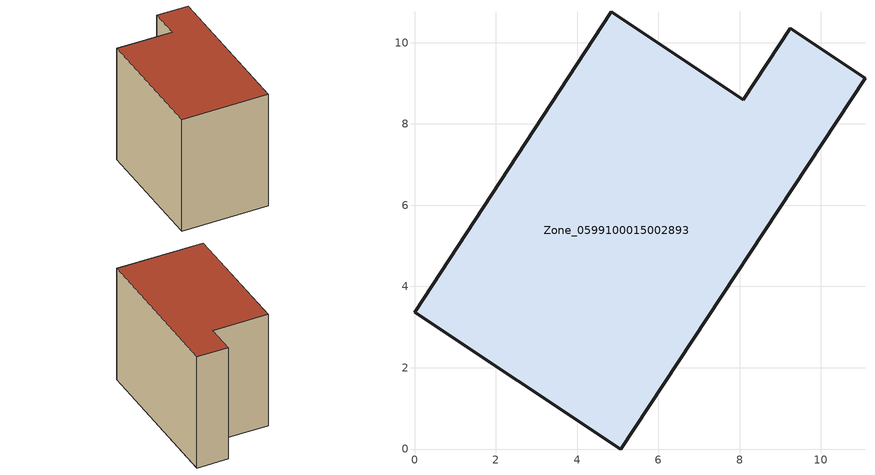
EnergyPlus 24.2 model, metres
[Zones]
Zone_0599100015002893
 floor ground (C_G): 5.08,0 0,3.37 4.85,10.76 8.09,8.6 9.25,10.35 11.09,9.13 z0.75
 wall outside (C_F): 0,3.37 5.08,0 11.09,9.13 9.25,10.35 8.09,8.6 4.85,10.76 0,3.37 z0.75:9.25
 roof outside (C_R): 4.85,10.76 0,3.37 5.08,0 11.09,9.13 9.25,10.35 8.09,8.6 z9.25
[BUILDING]
Pand.0599100015002893: North Axis=0; Terrain=City; Loads Convergence Tolerance Value=0.04; Temperature Convergence Tolerance Value=0.4; Solar Distribution=FullExterior; Maximum Number of Warmup Days=25; Minimum Number of Warmup Days=1
[Site:Location]
Rotterdam.The.Hague.AP_ZH_NLD Design_Conditions: Latitude=51.96; Longitude=4.45; Time Zone=1; Elevation=-4.5
[SITE:GROUNDTEMPERATURE:BUILDINGSURFACE]
18, 18, 18, 18, 18, 18, 18, 18, 18, 18, 18, 18
[MATERIAL] Thermal Absorptance=0.9; Solar Absorptance=0.7; Visible Absorptance=0.7
Name | Roughness | Thickness | Conductivity | Density | Specific Heat
G.TC.1965-1974 | MediumSmooth | 0.15 | 0.882353 | 540 | 1210
F.TC.1965-1974 | Rough | 0.3 | 0.697674 | 1920 | 840
R.TC.1965-1974 | MediumRough | 0.2 | 0.232558 | 1500 | 1000
[CONSTRUCTION]
C_G: G.TC.1965-1974
C_F: F.TC.1965-1974
C_R: R.TC.1965-1974
[ZONE]
Zone_0599100015002893: Type=1; Multiplier=1; Ceiling Height=Autocalculate; Volume=Autocalculate; Floor Area=autocalculate; Part of Total Floor Area=Yes
[ZONEINFILTRATION:DESIGNFLOWRATE]
Infil_Zone_0599100015002893: Zone or ZoneList or Space or SpaceList=Zone_0599100015002893; Schedule=AlwaysOn; Design Flow Rate Calculation Method=Flow/Area; Flow Rate per Floor Area=0.003; Constant Term Coefficient=1; Temperature Term Coefficient=0; Velocity Term Coefficient=0; Velocity Squared Term Coefficient=0
[HVACTEMPLATE:ZONE:IDEALLOADSAIRSYSTEM]
Zone_0599100015002893: Maximum Heating Supply Air Temperature=50; Minimum Cooling Supply Air Temperature=13; Maximum Heating Supply Air Humidity Ratio=0.0156; Minimum Cooling Supply Air Humidity Ratio=0.0077; Heating Limit=NoLimit; Cooling Limit=NoLimit; Dehumidification Control Type=ConstantSensibleHeatRatio; Cooling Sensible Heat Ratio=0.7; Dehumidification Setpoint=60; Humidification Control Type=None; Humidification Setpoint=30; Outdoor Air Method=None; Outdoor Air Flow Rate per Person=0.00944; Outdoor Air Flow Rate per Zone Floor Area=0; Outdoor Air Flow Rate per Zone=0; Demand Controlled Ventilation Type=None; Outdoor Air Economizer Type=NoEconomizer; Heat Recovery Type=None; Sensible Heat Recovery Effectiveness=0.7; Latent Heat Recovery Effectiveness=0.65
[ZONECONTROL:THERMOSTAT]
ThermostatControl_Zone_0599100015002893: Zone or ZoneList=Zone_0599100015002893; Control Type Schedule=DualSetpointControlType; Control 1=Thermostat_Zone_0599100015002893; Temperature Difference Between Cutout And Setpoint=0
[THERMOSTATSETPOINT:DUALSETPOINT]
Thermostat_Zone_0599100015002893: Heating Setpoint Temperature Schedule=HeatingSetpoint_Zone_0599100015002893; Cooling Setpoint Temperature Schedule=CoolingSetpoint_Zone_0599100015002893
[SCHEDULE:COMPACT]
HeatingSetpoint_Zone_0599100015002893: Through: 12/31, For: AllDays, Until: 24:00, 21
CoolingSetpoint_Zone_0599100015002893: Through: 12/31, For: AllDays, Until: 24:00, 24
DualSetpointControlType: Through: 12/31, For: AllDays, Until: 24:00, 4
AlwaysOn: Through: 12/31, For: AllDays, Until: 24:00, 1
